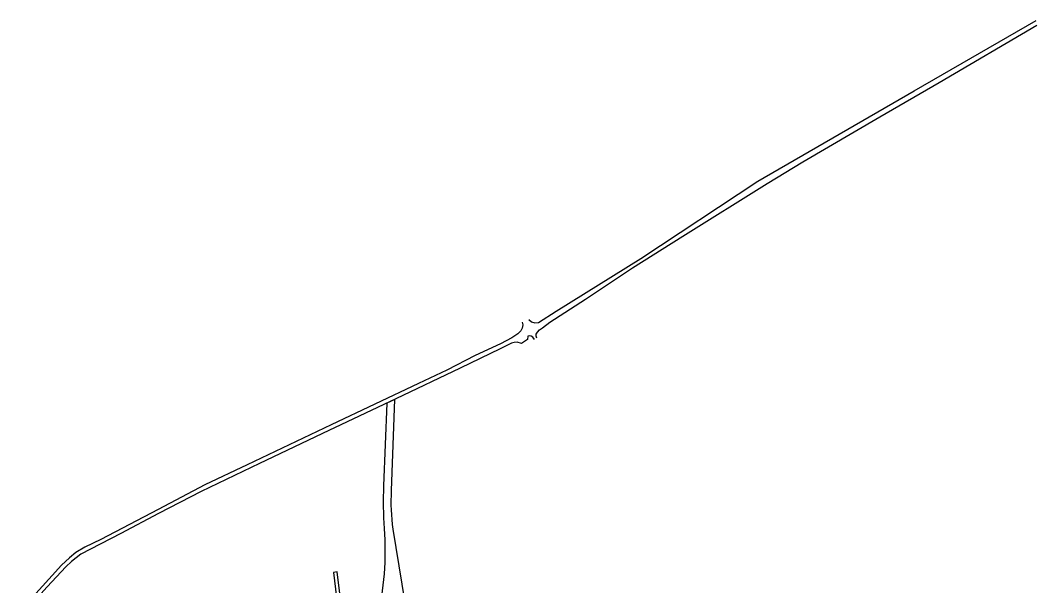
# Model space of a CAD drawing. Header units: millimetres. Extents: x -2529 to 8314, y -4885 to 3935.
# Drawn here: x -554 to 2596, y 2180 to 3935 of the extents above; entities that cross this region are included whole.
import ezdxf

# ---------------------------------------------------------------- set-up
doc = ezdxf.new("R2010")
doc.units = ezdxf.units.MM
doc.layers.add('благоустройство_внутридворовые_дороги', color=18, linetype='Continuous', true_color=0x000000)

msp = doc.modelspace()

# ---------------------------------------------------------------- linework, layer by layer
at = {"layer": 'благоустройство_внутридворовые_дороги'}
for points in [[(1022.3, 3007.5), (1030.6, 3000.1), (1041.3, 2997.4), (1051.7, 2998.9), (1107, 3033.3), (1369.8, 3197.1), (1731.7, 3435.9), (2216.5, 3715.9), (2594.9, 3934.5)], [(1047.3, 2949.4), (1044.8, 2955.9), (1045.3, 2962.3), (1049, 2968.8), (1055.3, 2975.6), (1064.2, 2982.1), (1087.6, 2999.2), (1197.7, 3070.3), (1343.9, 3167.8), (1499.2, 3266.2), (1760.7, 3429), (1872, 3496.6), (2110.3, 3635.4), (2293.8, 3742.2), (2596.3, 3919.3)], [(1001.2, 2999.4), (1003.4, 2991.1), (1001.7, 2981), (997.6, 2972.6), (987.7, 2963.1), (969.8, 2951), (934.4, 2932.8), (856.2, 2895.7), (767.7, 2850.9), (680.2, 2809.5), (409.7, 2681.3), (149.1, 2557.8), (18, 2495.7), (-127, 2419.3), (-304.3, 2325.9), (-353.7, 2302), (-382.1, 2286.3), (-400.9, 2269.1), (-425.9, 2246.1), (-455, 2214.4), (-546.5, 2114.2), (-642.3, 2012.5)], [(1040.3, 2945.6), (1034.5, 2952.9), (1029.2, 2956), (1023.2, 2957.3), (1019.1, 2956.1), (1018.3, 2945.5), (999.1, 2933.4), (986.3, 2937.3), (977.2, 2936.9), (968.1, 2933.9), (933.7, 2917.2), (809.7, 2857), (610.5, 2761.6), (402.4, 2663.8), (187.9, 2562), (7, 2475), (-125.8, 2406.4), (-242, 2345.1), (-336.5, 2296.6), (-366.6, 2280.8), (-395.2, 2258.1), (-412.5, 2241.8), (-470.8, 2179.2), (-565.7, 2073.8)]]:
    msp.add_lwpolyline(points, dxfattribs=at)
for points in [[(648, 2074), (601.6, 2358.2, -0.045846), (596.7, 2477.6), (607.3, 2760.1), (582.3, 2748.4), (571.9, 2492.8, 0.024909), (573.6, 2360.2, -0.07883), (551.5, 2080.2, 0.088878)], [(473.3, 1861.6), (428, 2225.5), (416.5, 2224.1), (446.1, 1982.9, -0.414214)]]:
    msp.add_lwpolyline(points, format="xyb", dxfattribs=at)

doc.saveas('drawing.dxf')
